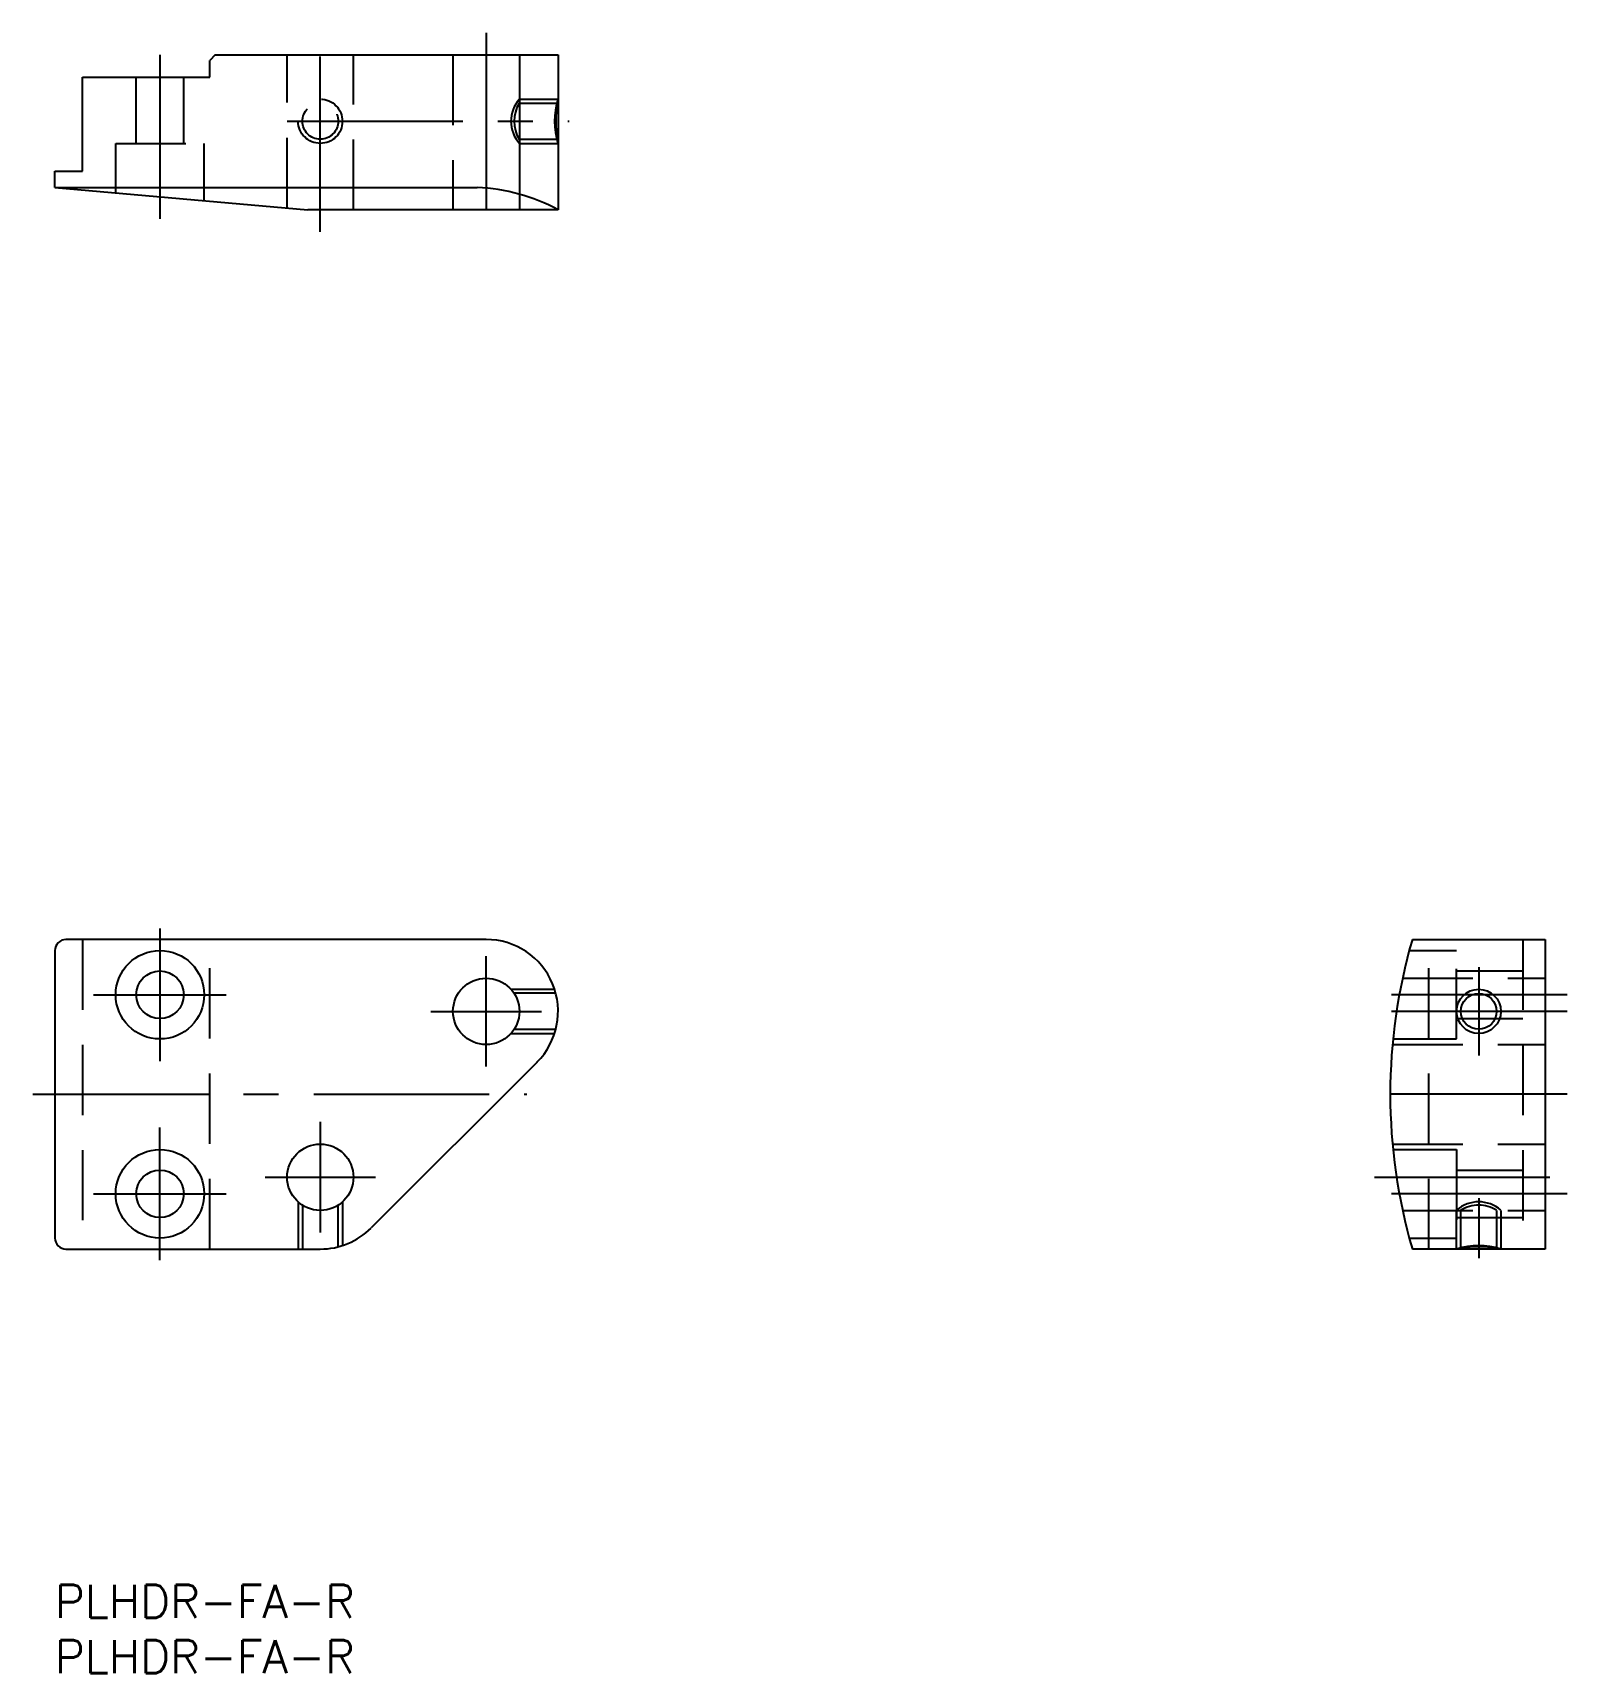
# Model space of a CAD drawing. Extents: x -2 to 137, y -8 to 140.
import ezdxf

# ---------------------------------------------------------------- set-up
doc = ezdxf.new("R2010")
doc.units = 0
doc.header["$LTSCALE"] = 0.5
doc.linetypes.add('CENTER', pattern=[50.8, 31.75, -6.35, 6.35, -6.35])
doc.linetypes.add('DASHED', pattern=[19.05, 12.7, -6.35])
doc.layers.get('0').update_dxf_attribs({"linetype": 'CONTINUOUS'})
doc.layers.add('CENTER', color=1, linetype='CENTER')
doc.styles.get("Standard").update_dxf_attribs({"font": 'txt.shx', "height": 3, "bigfont": 'bigfont.shx'})

# ---------------------------------------------------------------- blocks, each defined once
blk = doc.blocks.new('*U29')
at = {"color": 7, "linetype": 'CONTINUOUS'}
blk.add_text('PLHDR-FA-R', height=3, dxfattribs=at).set_placement((0, -3))
blk = doc.blocks.new('*U30')
at = {"color": 7, "linetype": 'CONTINUOUS'}
blk.add_text('PLHDR-FA-R', height=3, dxfattribs=at).set_placement((0, -8))

msp = doc.modelspace()

# ---------------------------------------------------------------- linework, layer by layer
at = {"color": 7, "linetype": 'CONTINUOUS'}
for p, q in [((14.5, 138.36), (14, 137.86)), ((14.5, 138.36), (45.5, 138.36)), ((45.5, 138.36), (45.5, 124.36)), ((14, 136.36), (14, 137.86)), ((2.5, 136.36), (14, 136.36)), ((2.5, 127.86), (2.5, 136.36)), ((0, 127.86), (2.5, 127.86)), ((0, 126.36), (0, 127.86)), ((0, 126.36), (22.86, 124.36)), ((0, 126.36), (38.2, 126.36)), ((45.5, 124.36), (22.86, 124.36)), ((39, 58.36), (1, 58.36)), ((122.76, 58.36), (134.76, 58.36)), ((134.76, 58.36), (134.76, 30.36)), ((0, 57.36), (0, 31.36)), ((43.6, 47.27), (28.6, 32.27)), ((1, 30.36), (24, 30.36)), ((134.76, 30.36), (122.76, 30.36))]:
    msp.add_line(p, q, dxfattribs=at)
at = {"color": 3, "linetype": 'DASHED'}
for p, q in [((21, 124.53), (21, 138.36)), ((27, 124.36), (27, 138.36)), ((36, 138.36), (36, 124.36)), ((42, 138.36), (42, 134.36)), ((7.35, 130.36), (7.35, 136.36)), ((11.65, 130.36), (11.65, 136.36)), ((42, 134.36), (45.5, 134.36)), ((42, 134.36), (42, 130.36)), ((42, 133.99), (45.5, 133.99)), ((42, 130.74), (45.5, 130.74)), ((5.5, 125.88), (5.5, 130.36)), ((5.5, 130.36), (13.5, 130.36)), ((13.5, 125.18), (13.5, 130.36)), ((42, 130.36), (42, 124.36)), ((42, 130.36), (45.5, 130.36)), ((2.5, 58.36), (2.5, 30.36)), ((14, 30.36), (14, 58.36)), ((124.26, 30.36), (124.26, 58.35)), ((132.76, 58.35), (132.76, 30.36)), ((122.48, 57.36), (126.76, 57.36)), ((126.76, 49.36), (126.76, 57.36)), ((126.76, 55.51), (132.76, 55.51)), ((41.24, 53.86), (45.18, 53.86)), ((45.29, 53.49), (41.52, 53.49)), ((121.88, 54.86), (134.76, 54.86)), ((126.76, 51.21), (132.76, 51.21)), ((41.24, 49.86), (45.18, 49.86)), ((41.52, 50.24), (45.29, 50.24)), ((121.01, 49.36), (126.76, 49.36)), ((120.97, 48.86), (134.76, 48.86)), ((120.97, 39.86), (134.76, 39.86)), ((121.01, 39.36), (126.76, 39.36)), ((126.76, 39.36), (126.76, 31.36)), ((126.76, 37.51), (132.76, 37.51)), ((22, 34.63), (22, 30.36)), ((22.38, 34.34), (22.38, 30.36)), ((25.62, 30.57), (25.62, 34.34)), ((26, 34.63), (26, 30.68)), ((121.88, 33.86), (134.76, 33.86)), ((126.76, 30.36), (126.76, 33.86)), ((126.76, 33.21), (132.76, 33.21)), ((127.14, 30.36), (127.14, 33.86)), ((130.38, 33.86), (130.38, 30.36)), ((130.76, 33.86), (130.76, 30.36)), ((122.48, 31.36), (126.76, 31.36))]:
    msp.add_line(p, q, dxfattribs=at)
for radius in [2, 1.62]:
    msp.add_circle((24, 132.36), radius, dxfattribs=at)
at = {"color": 7, "linetype": 'CONTINUOUS'}
for centre, radius in [((9.5, 53.36), 4), ((9.5, 53.36), 2.15), ((39, 51.86), 3), ((128.76, 51.86), 1.62), ((9.5, 35.36), 4), ((24, 36.86), 3), ((9.5, 35.36), 2.15)]:
    msp.add_circle(centre, radius, dxfattribs=at)
at = {"color": 3, "linetype": 'CONTINUOUS'}
msp.add_circle((128.76, 51.86), 2, dxfattribs=at)
for centre, radius, start, end in [((44.24, 132.36), 3, 138.1896, 221.8103), ((44.52, 132.36), 3, 147.2935, 212.7065), ((51.68, 132.36), 6.5, 162.0791, 197.9209), ((128.76, 24.18), 6.5, 72.0892, 107.9074)]:
    msp.add_arc(centre, radius, start, end, dxfattribs=at)
at = {"color": 7, "linetype": 'CONTINUOUS'}
for centre, radius, start, end in [((51.79, 132.36), 6.5, 165.5582, 194.4418), ((37.5, 109.5), 16.88, 61.7206, 87.6355), ((1, 57.36), 1, 89.9979, 180.0043), ((39, 51.86), 6.5, 315, 90), ((170.76, 44.36), 50, 163.7402, 196.2598), ((1, 31.36), 1, 180, 270), ((24, 36.86), 6.5, 270, 315), ((128.76, 24.06), 6.51, 75.5706, 104.426)]:
    msp.add_arc(centre, radius, start, end, dxfattribs=at)
at = {"color": 3, "linetype": 'DASHED'}
for centre, start, end in [((128.76, 31.63), 48.1903, 131.8097), ((128.76, 31.34), 57.2926, 122.7074)]:
    msp.add_arc(centre, 3, start, end, dxfattribs=at)
at = {"layer": 'CENTER', "color": 1, "linetype": 'CENTER'}
for p, q in [((24, 122.36), (24, 140.36)), ((39, 140.36), (39, 122.36)), ((9.5, 138.36), (9.5, 123.53)), ((21, 132.36), (46.5, 132.36)), ((9.5, 59.36), (9.5, 47.36)), ((39, 46.86), (39, 56.86)), ((128.76, 55.86), (128.76, 47.86)), ((3.5, 53.36), (15.5, 53.36)), ((136.76, 53.36), (119.58, 53.36)), ((34, 51.86), (44, 51.86)), ((136.76, 51.86), (119.33, 51.86)), ((-2, 44.36), (42.69, 44.36)), ((136.76, 44.36), (118.76, 44.36)), ((24, 41.86), (24, 31.86)), ((9.5, 29.36), (9.5, 41.36)), ((19, 36.86), (29, 36.86)), ((119.33, 36.86), (136.76, 36.86)), ((3.5, 35.36), (15.5, 35.36)), ((136.76, 35.36), (119.58, 35.36)), ((128.76, 34.97), (128.76, 29.53))]:
    msp.add_line(p, q, dxfattribs=at)

# ---------------------------------------------------------------- block references
at = {"color": 7, "linetype": 'CONTINUOUS'}
for name in ['*U29', '*U30']:
    msp.add_blockref(name, (0, 0), dxfattribs=at)

doc.saveas('drawing.dxf')
